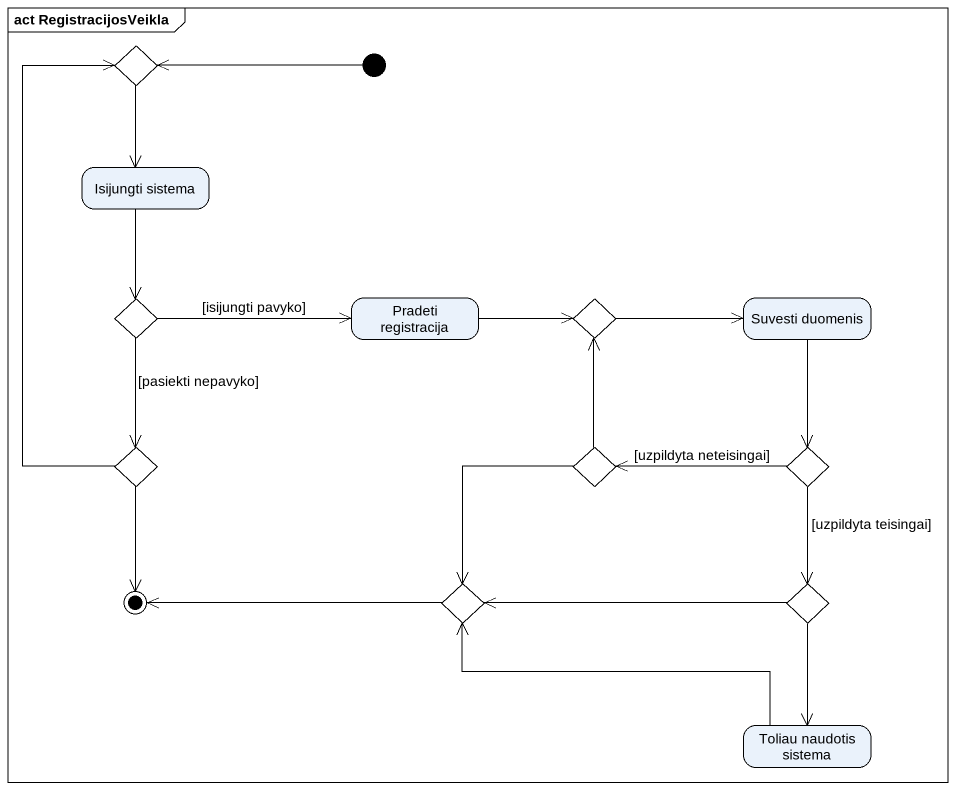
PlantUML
@startuml
mainframe act RegistracijosVeikla
hide empty description
state choice1 <<choice>>
state "Isijungti sistema" as Isijungti_sistema
state choice2 <<choice>>
state "Pradeti registracija" as Pradeti_registracija
state choice3 <<choice>>
state "Suvesti duomenis" as Suvesti_duomenis
state choice4 <<choice>>
state choice5 <<choice>>
state choice6 <<choice>>
state choice7 <<choice>>
state choice8 <<choice>>
state "Toliau naudotis sistema" as Toliau_naudotis_sistema
[*] -left-> choice1
choice1 --> Isijungti_sistema
Isijungti_sistema --> choice2
choice2 -right-> Pradeti_registracija : [isijungti pavyko]
choice2 --> choice4 : [pasiekti nepavyko]
Pradeti_registracija -right-> choice3
choice3 -right-> Suvesti_duomenis
Suvesti_duomenis --> choice6
choice4 -up-> choice1
choice5 -up-> choice3
choice5 --> choice7
choice6 -left-> choice5 : [uzpildyta neteisingai]
choice6 --> choice8 : [uzpildyta teisingai]
choice8 -left-> choice7
choice8 --> Toliau_naudotis_sistema
Toliau_naudotis_sistema -left-> choice7
choice4 --> [*]
choice7 -left-> [*]
@enduml
